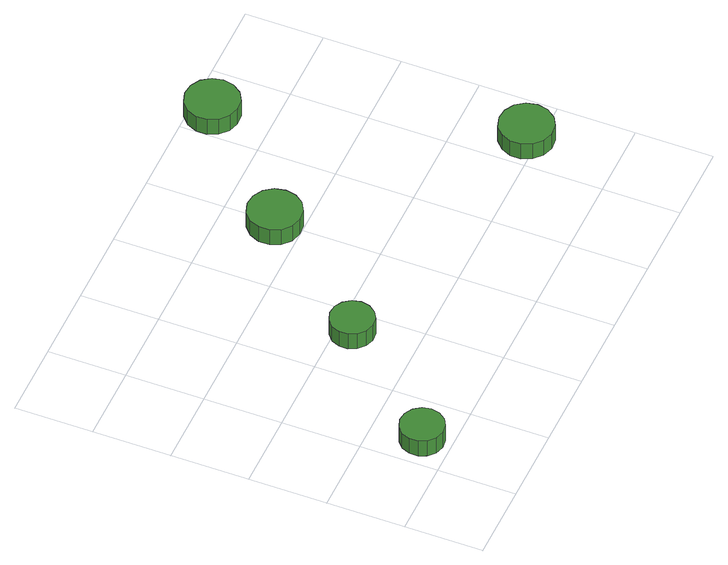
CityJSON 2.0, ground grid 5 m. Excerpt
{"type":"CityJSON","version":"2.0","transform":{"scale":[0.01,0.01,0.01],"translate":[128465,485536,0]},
"CityObjects":{
"tree1":{"type":"SolitaryVegetationObject","attributes":{"function":"something"},"geometry":[{"type":"MultiSurface","lod":"1","boundaries":[[[0,1,2,3,4,5,6,7,8,9,10,11,12,13,14]],[[15,16,17,18,19,20,21,22,23,24,25,26,27,28,29]],[[0,29,28,1]],[[1,28,27,2]],[[2,27,26,3]],[[3,26,25,4]],[[4,25,24,5]],[[5,24,23,6]],[[6,23,22,7]],[[7,22,21,8]],[[8,21,20,9]],[[9,20,19,10]],[[10,19,18,11]],[[11,18,17,12]],[[12,17,16,13]],[[13,16,15,14]],[[14,15,29,0]]]}]},
"tree2":{"type":"SolitaryVegetationObject","attributes":{"function":"something"},"geometry":[{"type":"MultiSurface","lod":"1","boundaries":[[[30,31,32,33,34,35,36,37,38,39,40,41,42,43,44]],[[45,46,47,48,49,50,51,52,53,54,55,56,57,58,59]],[[30,59,58,31]],[[31,58,57,32]],[[32,57,56,33]],[[33,56,55,34]],[[34,55,54,35]],[[35,54,53,36]],[[36,53,52,37]],[[37,52,51,38]],[[38,51,50,39]],[[39,50,49,40]],[[40,49,48,41]],[[41,48,47,42]],[[42,47,46,43]],[[43,46,45,44]],[[44,45,59,30]]]}]},
"tree3":{"type":"SolitaryVegetationObject","attributes":{"function":"something"},"geometry":[{"type":"MultiSurface","lod":"1","boundaries":[[[60,61,62,63,64,65,66,67,68,69,70,71,72,73,74]],[[75,76,77,78,79,80,81,82,83,84,85,86,87,88,89]],[[60,89,88,61]],[[61,88,87,62]],[[62,87,86,63]],[[63,86,85,64]],[[64,85,84,65]],[[65,84,83,66]],[[66,83,82,67]],[[67,82,81,68]],[[68,81,80,69]],[[69,80,79,70]],[[70,79,78,71]],[[71,78,77,72]],[[72,77,76,73]],[[73,76,75,74]],[[74,75,89,60]]]}]},
"tree4":{"type":"SolitaryVegetationObject","attributes":{"function":"something"},"geometry":[{"type":"MultiSurface","lod":"1","boundaries":[[[90,91,92,93,94,95,96,97,98,99,100,101,102,103,104]],[[105,106,107,108,109,110,111,112,113,114,115,116,117,118,119]],[[90,119,118,91]],[[91,118,117,92]],[[92,117,116,93]],[[93,116,115,94]],[[94,115,114,95]],[[95,114,113,96]],[[96,113,112,97]],[[97,112,111,98]],[[98,111,110,99]],[[99,110,109,100]],[[100,109,108,101]],[[101,108,107,102]],[[102,107,106,103]],[[103,106,105,104]],[[104,105,119,90]]]}]},
"tree5":{"type":"SolitaryVegetationObject","attributes":{"function":"something"},"geometry":[{"type":"MultiSurface","lod":"1","boundaries":[[[120,121,122,123,124,125,126,127,128,129,130,131,132,133,134]],[[135,136,137,138,139,140,141,142,143,144,145,146,147,148,149]],[[120,149,148,121]],[[121,148,147,122]],[[122,147,146,123]],[[123,146,145,124]],[[124,145,144,125]],[[125,144,143,126]],[[126,143,142,127]],[[127,142,141,128]],[[128,141,140,129]],[[129,140,139,130]],[[130,139,138,131]],[[131,138,137,132]],[[132,137,136,133]],[[133,136,135,134]],[[134,135,149,120]]]}]}
},
"vertices":[
[343,186,209],[331,243,209],[297,290,209],[246,319,209],[189,325,209],[133,307,209],[90,268,209],[67,215,209],[67,157,209],[90,104,209],[133,66,209],[189,48,209],[246,54,209],[297,83,209],[331,130,209],[331,130,84],[297,83,84],[246,54,84],[189,48,84],[133,66,84],[90,104,84],[67,157,84],[67,215,84],[90,268,84],[133,307,84],[189,325,84],[246,319,84],[297,290,84],[331,243,84],[343,186,84],
[960,895,243],[948,952,243],[913,999,243],[863,1028,243],[806,1034,243],[750,1016,243],[707,977,243],[684,924,243],[684,866,243],[707,813,243],[750,774,243],[806,756,243],[863,762,243],[913,791,243],[948,838,243],[948,838,118],[913,791,118],[863,762,118],[806,756,118],[750,774,118],[707,813,118],[684,866,118],[684,924,118],[707,977,118],[750,1016,118],[806,1034,118],[863,1028,118],[913,999,118],[948,952,118],[960,895,118],
[1601,1649,273],[1587,1718,273],[1545,1776,273],[1483,1811,273],[1413,1819,273],[1345,1797,273],[1292,1749,273],[1263,1684,273],[1263,1613,273],[1292,1548,273],[1345,1501,273],[1413,1479,273],[1483,1486,273],[1545,1522,273],[1587,1579,273],[1587,1579,148],[1545,1522,148],[1483,1486,148],[1413,1479,148],[1345,1501,148],[1292,1548,148],[1263,1613,148],[1263,1684,148],[1292,1749,148],[1345,1797,148],[1413,1819,148],[1483,1811,148],[1545,1776,148],[1587,1718,148],[1601,1649,148],
[2252,2324,316],[2237,2393,316],[2196,2451,316],[2134,2486,316],[2063,2494,316],[1996,2472,316],[1943,2424,316],[1914,2359,316],[1914,2288,316],[1943,2223,316],[1996,2176,316],[2063,2154,316],[2134,2161,316],[2196,2197,316],[2237,2254,316],[2237,2254,191],[2196,2197,191],[2134,2161,191],[2063,2154,191],[1996,2176,191],[1943,2223,191],[1914,2288,191],[1914,2359,191],[1943,2424,191],[1996,2472,191],[2063,2494,191],[2134,2486,191],[2196,2451,191],[2237,2393,191],[2252,2324,191],
[2822,552,277],[2807,621,277],[2765,679,277],[2704,714,277],[2633,722,277],[2565,700,277],[2513,652,277],[2484,587,277],[2484,516,277],[2513,451,277],[2565,404,277],[2633,382,277],[2704,389,277],[2765,425,277],[2807,482,277],[2807,482,152],[2765,425,152],[2704,389,152],[2633,382,152],[2565,404,152],[2513,451,152],[2484,516,152],[2484,587,152],[2513,652,152],[2565,700,152],[2633,722,152],[2704,714,152],[2765,679,152],[2807,621,152],[2822,552,152]
]}
